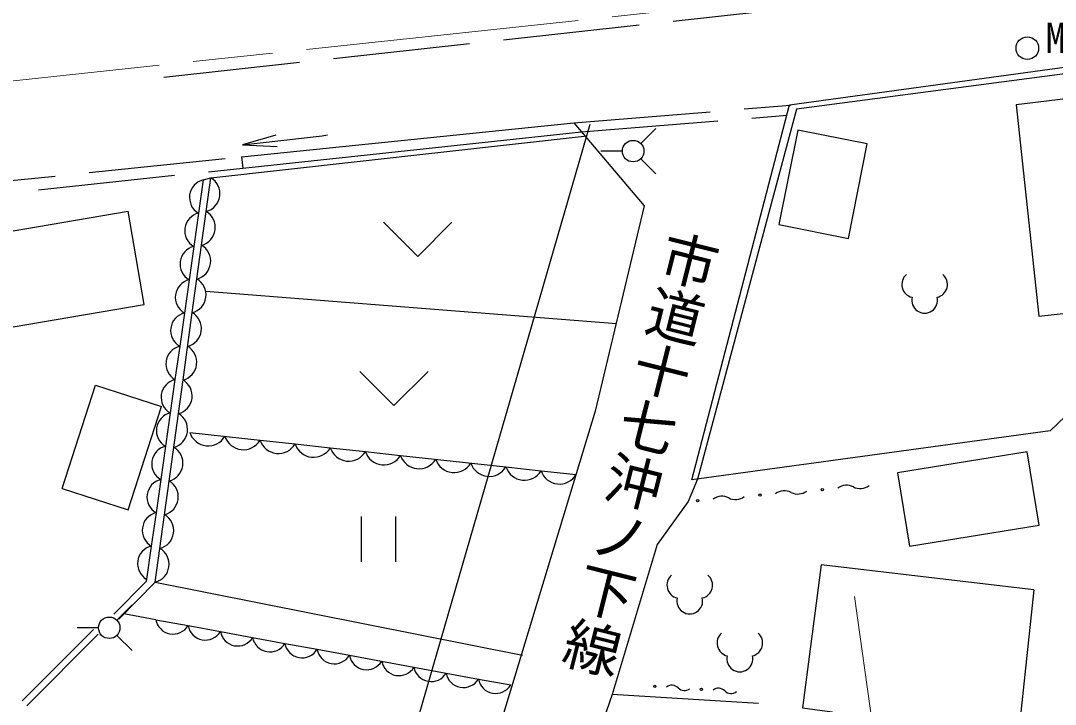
# Model space of a CAD drawing. Units: millimetres, scale not verified. Extents: x 40000 to 680000, y 20000 to 380000.
# Drawn here: x 499594 to 545011, y 256482 to 286472 of the extents above; entities that cross this region are included whole.
import ezdxf
from ezdxf.enums import TextEntityAlignment as Align

# ---------------------------------------------------------------- set-up
doc = ezdxf.new("R2010")
doc.units = ezdxf.units.MM
doc.header["$LTSCALE"] = 1000
doc.linetypes.add('CHAIN', pattern=[18.5, 12, -1.5, 3.5, -1.5])
doc.linetypes.add('DASHED', pattern=[7.5, 6, -1.5])
for name, color, linetype, lineweight in [('M-BGD', 7, 'Continuous', 25), ('M-BGD-EXST', 7, 'Continuous', 25), ('M-BMK', 2, 'CHAIN', 13), ('M-STR-HTXT', 7, 'Continuous', 13), ('M-STR-STRC', 7, 'Continuous', 25)]:
    doc.layers.add(name, color=color, linetype=linetype, lineweight=lineweight)
doc.layers.add('M-BMK-HTXT', color=7, linetype='Continuous')
doc.styles.add('@ＭＳ ゴシック', font='')
doc.styles.add('ＭＳ ゴシック', font='')
doc.styles.get('@ＭＳ ゴシック').set_extended_font_data('@MS Gothic')
doc.styles.get('ＭＳ ゴシック').set_extended_font_data('MS Gothic')

# ---------------------------------------------------------------- blocks, each defined once
blk = doc.blocks.new('open_arrow')
at = {"color": 0, "linetype": 'Continuous', "lineweight": -2}
blk.add_lwpolyline([(7.5, 1.25), (0, 0), (7.5, -1.25)], dxfattribs=at)

msp = doc.modelspace()

# ---------------------------------------------------------------- linework, layer by layer
at = {"layer": 'M-BGD', "linetype": 'DASHED'}
for p, q in [((505873, 283990), (558487, 289783)), ((523881, 281989), (533386, 282764)), ((524219, 281590), (533234, 282325)), ((495145, 279046), (509285, 280494)), ((492925, 278262), (509353, 280009)), ((501421, 265948), (502878, 270478)), ((502878, 270478), (505771, 269547)), ((504313, 265017), (505771, 269547)), ((501421, 265948), (504313, 265017))]:
    msp.add_line(p, q, dxfattribs=at)
at = {"layer": 'M-BGD'}
for p, q in [((509285, 280494), (523881, 281989)), ((509353, 280009), (524219, 281590)), ((523881, 281989), (526962, 278355)), ((533703, 281674), (532879, 277525)), ((536754, 281069), (533703, 281674)), ((507940, 279577), (524466, 281416)), ((535930, 276920), (536754, 281069)), ((509285, 280494), (509353, 280009)), ((507611, 279490), (507403, 278029)), ((507611, 279490), (507940, 279577)), ((507737, 278099), (507940, 279577)), ((493858, 276334), (504315, 278114)), ((505011, 274026), (504315, 278114)), ((507403, 278029), (507196, 276569)), ((507534, 276622), (507737, 278099)), ((526962, 278355), (524817, 269346)), ((532879, 277525), (535930, 276920)), ((507331, 275144), (507534, 276622)), ((507196, 276569), (506988, 275108)), ((506988, 275108), (506781, 273647)), ((507128, 273666), (507331, 275144)), ((525743, 273173), (507719, 274593)), ((494553, 272246), (505011, 274026)), ((506781, 273647), (506573, 272187)), ((506722, 270710), (507128, 273666)), ((506573, 272187), (506366, 270726)), ((506366, 270726), (506159, 269265)), ((506519, 269232), (506722, 270710)), ((524817, 269346), (520442, 254932)), ((506159, 269265), (505951, 267805)), ((506113, 266277), (506519, 269232)), ((507017, 268405), (510101, 268070)), ((510101, 268070), (511643, 267903)), ((505951, 267805), (505744, 266344)), ((511643, 267903), (513185, 267735)), ((513185, 267735), (514727, 267568)), ((514727, 267568), (516269, 267400)), ((543777, 267564), (538091, 266642)), ((544300, 264337), (543777, 267564)), ((516269, 267400), (520895, 266897)), ((520895, 266897), (522437, 266730)), ((522437, 266730), (523979, 266562)), ((538091, 266642), (538615, 263415)), ((505744, 266344), (505536, 264883)), ((505910, 264799), (506113, 266277)), ((505536, 264883), (505329, 263423)), ((505707, 263321), (505910, 264799)), ((538615, 263415), (544300, 264337)), ((505329, 263423), (505108, 261870)), ((505504, 261843), (505707, 263321)), ((503686, 260432), (505108, 261870)), ((503900, 260221), (505504, 261843)), ((505504, 261843), (521626, 258631)), ((544075, 261498), (543411, 255365)), ((505528, 260194), (504127, 260451)), ((505528, 260194), (506944, 259934)), ((506944, 259934), (508360, 259673)), ((499654, 256628), (502786, 259765)), ((499867, 256416), (502998, 259553)), ((508360, 259673), (509776, 259413)), ((509776, 259413), (511192, 259153)), ((511192, 259153), (512608, 258893)), ((512608, 258893), (514024, 258632)), ((514024, 258632), (515440, 258372)), ((515440, 258372), (516857, 258112)), ((516857, 258112), (518273, 257852)), ((518273, 257852), (519689, 257591)), ((519689, 257591), (521105, 257331)), ((531988, 256515), (525552, 256916))]:
    msp.add_line(p, q, dxfattribs=at)
for points in [[(554607, 275521), (548804, 272330), (544784, 268473), (529061, 266329), (533347, 282785), (554060, 285614)], [(554092, 285286), (533653, 282589), (529306, 266363)], [(553843, 282968), (552353, 283885), (543293, 282777), (544283, 273512), (553700, 274530)], [(509329, 281032), (512823, 281428), (513068, 281470)], [(529306, 266363), (528900, 265378), (527534, 263490), (525552, 256916), (523796, 251854)], [(544075, 261498), (534733, 262595), (533907, 256331), (535216, 256154), (533989, 247673), (531913, 247877)]]:
    msp.add_lwpolyline(points, dxfattribs=at)
for centre in [(532044, 265658), (534780, 265899), (529308, 265417), (527432, 257265), (529478, 257134)]:
    msp.add_circle(centre, 50, dxfattribs=at)
for centre, radius, start, end in [((507798, 278718), 794, 103.656, 240.1759), ((507535, 278880), 806, 284.5035, 59.8512), ((507591, 277258), 794, 103.6558, 240.1753), ((507332, 277402), 806, 284.5028, 59.8526), ((507129, 275924), 806, 284.5042, 59.8513), ((507383, 275797), 794, 103.6559, 240.1761), ((507176, 274336), 794, 103.6558, 240.1753), ((506926, 274446), 806, 284.5033, 59.8514), ((506968, 272876), 794, 103.6556, 240.1763), ((506723, 272969), 806, 284.5033, 59.8522), ((506761, 271415), 794, 103.6562, 240.1749), ((506520, 271491), 806, 284.5043, 59.8511), ((506553, 269954), 794, 103.6556, 240.1763), ((506317, 270013), 806, 284.503, 59.8516), ((506346, 268493), 794, 103.6561, 240.1751), ((506114, 268535), 806, 284.5031, 59.8523), ((507826, 268671), 851, 198.1754, 329.4223), ((509368, 268503), 851, 198.1754, 329.4223), ((510910, 268336), 851, 198.1757, 329.4221), ((506139, 267033), 794, 103.6556, 240.1763), ((505911, 267057), 806, 284.5042, 59.8513), ((512452, 268168), 851, 198.1755, 329.4214), ((513994, 268001), 851, 198.1764, 329.4213), ((515536, 267833), 851, 198.1767, 329.421), ((517078, 267666), 851, 198.1764, 329.4213), ((518620, 267498), 851, 198.1754, 329.4223), ((520162, 267331), 851, 198.1754, 329.4223), ((521704, 267163), 851, 198.1758, 329.422), ((523246, 266996), 851, 198.1755, 329.4214), ((505931, 265572), 794, 103.6558, 240.1753), ((505708, 265580), 806, 284.5035, 59.8512), ((533117, 265211), 640, 62.5598, 127.5063), ((533707, 266346), 640, 242.5593, 307.5069), ((535854, 265452), 640, 62.5604, 127.5039), ((536443, 266587), 640, 242.5593, 307.5069), ((530381, 264970), 640, 62.5599, 127.5046), ((530970, 266105), 640, 242.5593, 307.5069), ((505724, 264111), 794, 103.656, 240.1759), ((505505, 264102), 806, 284.5033, 59.8522), ((505516, 262651), 794, 103.6558, 240.1753), ((505302, 262624), 806, 284.503, 59.8516), ((506284, 260328), 768, 190.0234, 329.1498), ((507701, 260067), 768, 190.0239, 329.1494), ((509117, 259807), 768, 190.0232, 329.1508), ((510533, 259547), 768, 190.0229, 329.1505), ((511949, 259287), 768, 190.0223, 329.1509), ((513365, 259026), 768, 190.0237, 329.1496), ((514781, 258766), 768, 190.0234, 329.1498), ((516197, 258506), 768, 190.0232, 329.1508), ((517613, 258246), 768, 190.0229, 329.1505), ((519029, 257985), 768, 190.0223, 329.1509), ((520445, 257725), 768, 190.0239, 329.1494), ((528181, 256939), 378, 43.6869, 128.9685), ((528728, 257461), 378, 223.6839, 308.9693), ((530227, 256807), 378, 43.683, 128.9724), ((530774, 257330), 378, 223.6833, 308.9721)]:
    msp.add_arc(centre, radius, start, end, dxfattribs=at)
at = {"layer": 'M-BGD-EXST'}
for p, q in [((526813, 281083), (527480, 281750)), ((526008, 280750), (525065, 280750)), ((526813, 280417), (527480, 279750)), ((515527, 277629), (517027, 276129)), ((517027, 276129), (518527, 277629)), ((514478, 271088), (515978, 269588)), ((515978, 269588), (517478, 271088)), ((514544, 264727), (514544, 262727)), ((516044, 264727), (516044, 262727)), ((503814, 260172), (504481, 260838)), ((503009, 259838), (502067, 259838)), ((503814, 259505), (504481, 258838))]:
    msp.add_line(p, q, dxfattribs=at)
for centre, radius in [((543783, 285268), 497), ((526480, 280750), 471), ((503481, 259838), 471)]:
    msp.add_circle(centre, radius, dxfattribs=at)
for centre, radius, start, end in [((538849, 274901), 576, 130.6006, 257.4719), ((539699, 274901), 576, 282.5281, 49.3994), ((539274, 274205), 566, 166.3144, 13.6855), ((528539, 261708), 576, 130.6006, 257.4719), ((529389, 261708), 576, 282.5297, 49.3978), ((528964, 261012), 566, 166.3144, 13.6855), ((530738, 259167), 576, 130.6022, 257.4703), ((531588, 259167), 576, 282.5281, 49.3994), ((531163, 258471), 566, 166.3144, 13.6855)]:
    msp.add_arc(centre, radius, start, end, dxfattribs=at)
at = {"layer": 'M-BMK'}
msp.add_line((560861, 290419), (464169, 280079), dxfattribs=at)
at = {"layer": 'M-STR-HTXT'}
msp.add_line((536190, 261215), (538438, 245374), dxfattribs=at)
at = {"layer": 'M-STR-STRC'}
msp.add_line((524571, 281917), (516802, 255081), dxfattribs=at)

# ---------------------------------------------------------------- block references
at = {"layer": 'M-BGD', "xscale": 200, "yscale": 200, "rotation": 6.5}
msp.add_blockref('open_arrow', (509329, 281032), dxfattribs=at)

# ---------------------------------------------------------------- texts
at = {"layer": 'M-BGD-EXST', "style": 'ＭＳ ゴシック'}
msp.add_text('M', height=1320, dxfattribs=at).set_placement((544576, 284666), align=Align.BOTTOM_LEFT)
at = {"layer": 'M-BMK-HTXT', "style": '@ＭＳ ゴシック'}
msp.add_text('市道十七沖ノ下線', height=1833, rotation=255.932, dxfattribs=at).set_placement((524372, 257761), align=Align.MIDDLE_RIGHT)

doc.saveas('drawing.dxf')
